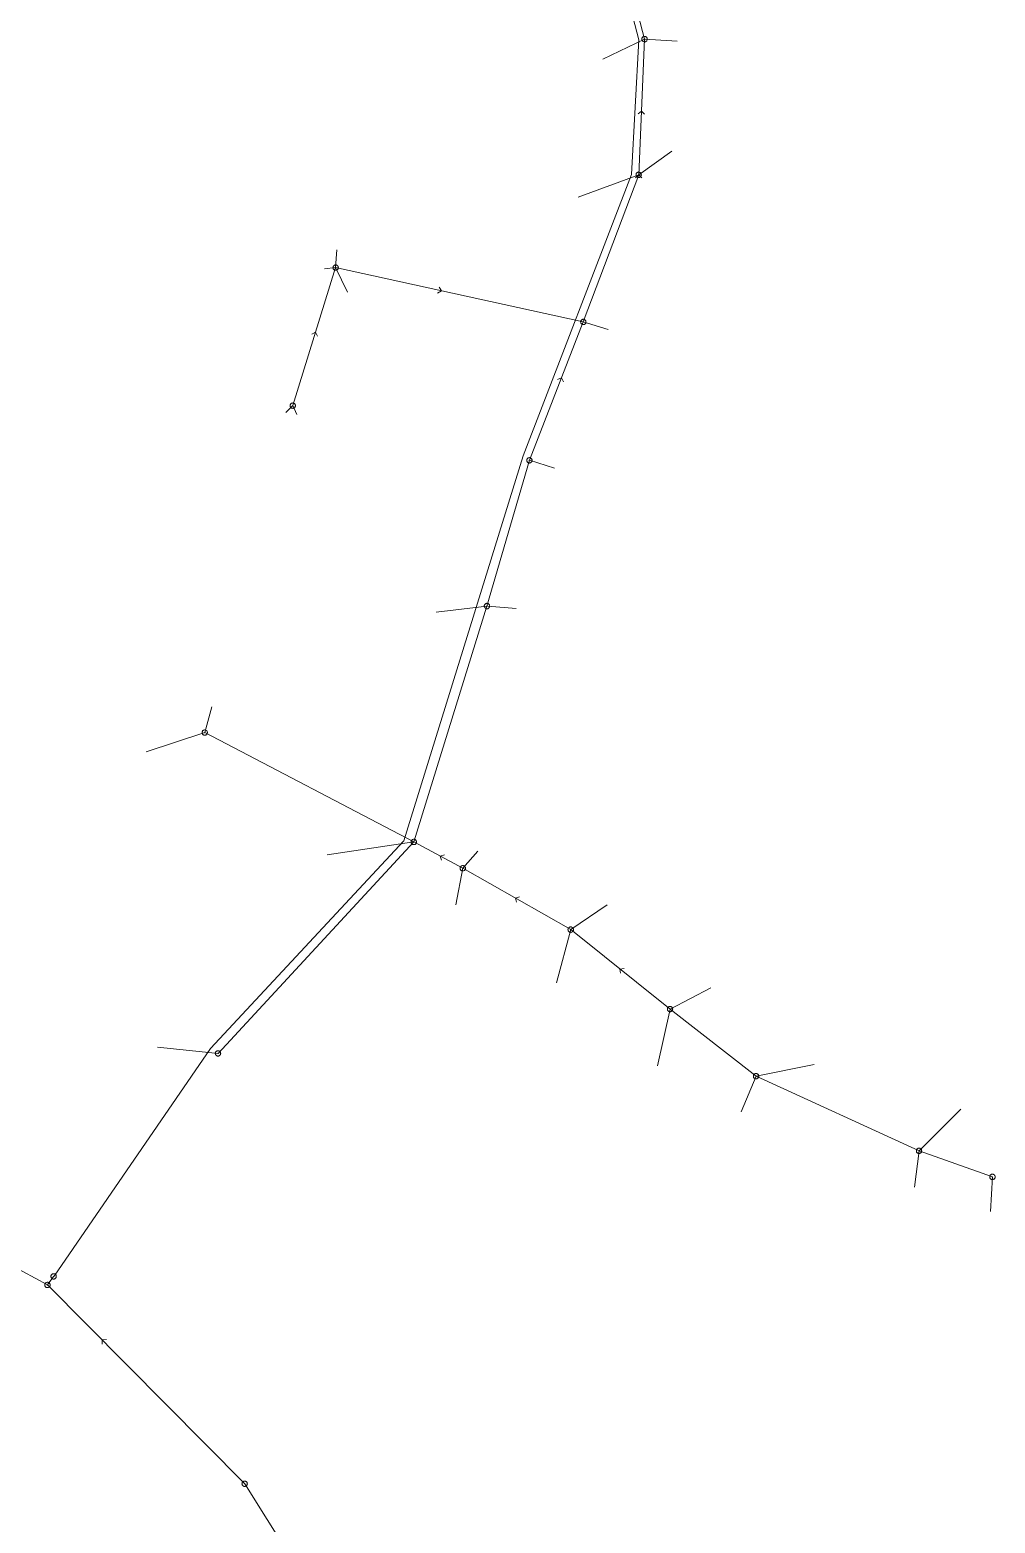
# Model space of a CAD drawing. Header units: metres. Extents: x 25504150 to 25508618, y 6694193 to 6702753.
# Drawn here: x 25507598.2 to 25507763.6, y 6699784.9 to 6700040.9 of the extents above; entities that cross this region are included whole.
import ezdxf

# ---------------------------------------------------------------- set-up
doc = ezdxf.new("R2010")
doc.units = ezdxf.units.M
for name, pattern in [('Paineviemariputket', [0]), ('Sewer_node', [0]), ('Viemariputket', [0]), ('Viemarivarusteet', [0])]:
    doc.linetypes.add(name, pattern=pattern)
for name, color, linetype, lineweight in [('Paineviemariputket', 7, 'Paineviemariputket', 0), ('Sewer_node', 7, 'Sewer_node', 0), ('Viemariputket', 7, 'Viemariputket', 0), ('Viemarivarusteet', 7, 'Viemarivarusteet', 0)]:
    doc.layers.add(name, color=color, linetype=linetype, lineweight=lineweight)

msp = doc.modelspace()

# ---------------------------------------------------------------- linework, layer by layer
at = {"layer": 'Paineviemariputket', "color": 1, "linetype": 'Continuous', "lineweight": 15, "flags": 128}
msp.add_lwpolyline([(25507602.35, 6699827.31), (25507629.14, 6699866.3), (25507662.29, 6699901.94), (25507682.75, 6699967.89), (25507701.31, 6700016.16), (25507702.57, 6700039.22), (25507692.34, 6700078.55), (25507688.44, 6700099.8)], dxfattribs=at)
at = {"layer": 'Sewer_node', "color": 46, "linetype": 'Continuous', "true_color": 0x7f5f00, "flags": 128}
for points, elevation in [([(25507703.98, 6700039.34), (25507703.97, 6700039.41), (25507703.96, 6700039.48), (25507703.93, 6700039.55), (25507703.89, 6700039.61), (25507703.85, 6700039.67), (25507703.79, 6700039.71), (25507703.73, 6700039.75), (25507703.66, 6700039.78), (25507703.59, 6700039.79), (25507703.52, 6700039.8), (25507703.45, 6700039.79), (25507703.38, 6700039.78), (25507703.31, 6700039.75), (25507703.25, 6700039.71), (25507703.19, 6700039.67), (25507703.15, 6700039.61), (25507703.11, 6700039.55), (25507703.08, 6700039.48), (25507703.07, 6700039.41), (25507703.06, 6700039.34), (25507703.07, 6700039.27), (25507703.08, 6700039.2), (25507703.11, 6700039.13), (25507703.15, 6700039.07), (25507703.19, 6700039.01), (25507703.25, 6700038.97), (25507703.31, 6700038.93), (25507703.38, 6700038.9), (25507703.45, 6700038.89), (25507703.52, 6700038.88), (25507703.59, 6700038.89), (25507703.66, 6700038.9), (25507703.73, 6700038.93), (25507703.79, 6700038.97), (25507703.85, 6700039.01), (25507703.89, 6700039.07), (25507703.93, 6700039.13), (25507703.96, 6700039.2), (25507703.97, 6700039.27)], 42.6), ([(25507702.98, 6700016.09), (25507702.97, 6700016.16), (25507702.96, 6700016.23), (25507702.93, 6700016.3), (25507702.89, 6700016.36), (25507702.85, 6700016.42), (25507702.79, 6700016.46), (25507702.73, 6700016.5), (25507702.66, 6700016.53), (25507702.59, 6700016.54), (25507702.52, 6700016.55), (25507702.45, 6700016.54), (25507702.38, 6700016.53), (25507702.31, 6700016.5), (25507702.25, 6700016.46), (25507702.19, 6700016.42), (25507702.15, 6700016.36), (25507702.11, 6700016.3), (25507702.08, 6700016.23), (25507702.07, 6700016.16), (25507702.06, 6700016.09), (25507702.07, 6700016.02), (25507702.08, 6700015.95), (25507702.11, 6700015.88), (25507702.15, 6700015.82), (25507702.19, 6700015.76), (25507702.25, 6700015.72), (25507702.31, 6700015.68), (25507702.38, 6700015.65), (25507702.45, 6700015.64), (25507702.52, 6700015.63), (25507702.59, 6700015.64), (25507702.66, 6700015.65), (25507702.73, 6700015.68), (25507702.79, 6700015.72), (25507702.85, 6700015.76), (25507702.89, 6700015.82), (25507702.93, 6700015.88), (25507702.96, 6700015.95), (25507702.97, 6700016.02)], 43.44), ([(25507651.05, 6700000.18), (25507651.04, 6700000.25), (25507651.03, 6700000.32), (25507651, 6700000.39), (25507650.96, 6700000.45), (25507650.92, 6700000.51), (25507650.86, 6700000.55), (25507650.8, 6700000.59), (25507650.73, 6700000.62), (25507650.66, 6700000.63), (25507650.59, 6700000.64), (25507650.52, 6700000.63), (25507650.45, 6700000.62), (25507650.38, 6700000.59), (25507650.32, 6700000.55), (25507650.26, 6700000.51), (25507650.22, 6700000.45), (25507650.18, 6700000.39), (25507650.15, 6700000.32), (25507650.14, 6700000.25), (25507650.13, 6700000.18), (25507650.14, 6700000.11), (25507650.15, 6700000.04), (25507650.18, 6699999.97), (25507650.22, 6699999.91), (25507650.26, 6699999.85), (25507650.32, 6699999.81), (25507650.38, 6699999.77), (25507650.45, 6699999.74), (25507650.52, 6699999.73), (25507650.59, 6699999.72), (25507650.66, 6699999.73), (25507650.73, 6699999.74), (25507650.8, 6699999.77), (25507650.86, 6699999.81), (25507650.92, 6699999.85), (25507650.96, 6699999.91), (25507651, 6699999.97), (25507651.03, 6700000.04), (25507651.04, 6700000.11)], 42.82), ([(25507693.49, 6699990.86), (25507693.48, 6699990.93), (25507693.47, 6699991), (25507693.44, 6699991.07), (25507693.4, 6699991.13), (25507693.36, 6699991.19), (25507693.3, 6699991.23), (25507693.24, 6699991.27), (25507693.17, 6699991.3), (25507693.1, 6699991.31), (25507693.03, 6699991.32), (25507692.96, 6699991.31), (25507692.89, 6699991.3), (25507692.82, 6699991.27), (25507692.76, 6699991.23), (25507692.7, 6699991.19), (25507692.66, 6699991.13), (25507692.62, 6699991.07), (25507692.59, 6699991), (25507692.58, 6699990.93), (25507692.57, 6699990.86), (25507692.58, 6699990.79), (25507692.59, 6699990.72), (25507692.62, 6699990.65), (25507692.66, 6699990.59), (25507692.7, 6699990.53), (25507692.76, 6699990.49), (25507692.82, 6699990.45), (25507692.89, 6699990.42), (25507692.96, 6699990.41), (25507693.03, 6699990.4), (25507693.1, 6699990.41), (25507693.17, 6699990.42), (25507693.24, 6699990.45), (25507693.3, 6699990.49), (25507693.36, 6699990.53), (25507693.4, 6699990.59), (25507693.44, 6699990.65), (25507693.47, 6699990.72), (25507693.48, 6699990.79)], 43.58), ([(25507643.7, 6699976.51), (25507643.69, 6699976.58), (25507643.68, 6699976.65), (25507643.65, 6699976.72), (25507643.61, 6699976.78), (25507643.57, 6699976.84), (25507643.51, 6699976.88), (25507643.45, 6699976.92), (25507643.38, 6699976.95), (25507643.31, 6699976.96), (25507643.24, 6699976.97), (25507643.17, 6699976.96), (25507643.1, 6699976.95), (25507643.03, 6699976.92), (25507642.97, 6699976.88), (25507642.91, 6699976.84), (25507642.87, 6699976.78), (25507642.83, 6699976.72), (25507642.8, 6699976.65), (25507642.79, 6699976.58), (25507642.78, 6699976.51), (25507642.79, 6699976.44), (25507642.8, 6699976.37), (25507642.83, 6699976.3), (25507642.87, 6699976.24), (25507642.91, 6699976.18), (25507642.97, 6699976.14), (25507643.03, 6699976.1), (25507643.1, 6699976.07), (25507643.17, 6699976.06), (25507643.24, 6699976.05), (25507643.31, 6699976.06), (25507643.38, 6699976.07), (25507643.45, 6699976.1), (25507643.51, 6699976.14), (25507643.57, 6699976.18), (25507643.61, 6699976.24), (25507643.65, 6699976.3), (25507643.68, 6699976.37), (25507643.69, 6699976.44)], 43.14), ([(25507684.25, 6699967.14), (25507684.24, 6699967.21), (25507684.23, 6699967.28), (25507684.2, 6699967.35), (25507684.16, 6699967.41), (25507684.12, 6699967.47), (25507684.06, 6699967.51), (25507684, 6699967.55), (25507683.93, 6699967.58), (25507683.86, 6699967.59), (25507683.79, 6699967.6), (25507683.72, 6699967.59), (25507683.65, 6699967.58), (25507683.58, 6699967.55), (25507683.52, 6699967.51), (25507683.46, 6699967.47), (25507683.42, 6699967.41), (25507683.38, 6699967.35), (25507683.35, 6699967.28), (25507683.34, 6699967.21), (25507683.33, 6699967.14), (25507683.34, 6699967.07), (25507683.35, 6699967), (25507683.38, 6699966.93), (25507683.42, 6699966.87), (25507683.46, 6699966.81), (25507683.52, 6699966.77), (25507683.58, 6699966.73), (25507683.65, 6699966.7), (25507683.72, 6699966.69), (25507683.79, 6699966.68), (25507683.86, 6699966.69), (25507683.93, 6699966.7), (25507684, 6699966.73), (25507684.06, 6699966.77), (25507684.12, 6699966.81), (25507684.16, 6699966.87), (25507684.2, 6699966.93), (25507684.23, 6699967), (25507684.24, 6699967.07)], 43.84), ([(25507676.99, 6699942.16), (25507676.98, 6699942.23), (25507676.97, 6699942.31), (25507676.94, 6699942.37), (25507676.9, 6699942.44), (25507676.85, 6699942.49), (25507676.8, 6699942.54), (25507676.73, 6699942.58), (25507676.67, 6699942.61), (25507676.59, 6699942.62), (25507676.52, 6699942.63), (25507676.45, 6699942.62), (25507676.37, 6699942.61), (25507676.31, 6699942.58), (25507676.24, 6699942.54), (25507676.19, 6699942.49), (25507676.14, 6699942.44), (25507676.1, 6699942.37), (25507676.07, 6699942.31), (25507676.06, 6699942.23), (25507676.05, 6699942.16), (25507676.06, 6699942.09), (25507676.07, 6699942.01), (25507676.1, 6699941.95), (25507676.14, 6699941.88), (25507676.19, 6699941.83), (25507676.24, 6699941.78), (25507676.31, 6699941.74), (25507676.37, 6699941.71), (25507676.45, 6699941.7), (25507676.52, 6699941.69), (25507676.59, 6699941.7), (25507676.67, 6699941.71), (25507676.73, 6699941.74), (25507676.8, 6699941.78), (25507676.85, 6699941.83), (25507676.9, 6699941.88), (25507676.94, 6699941.95), (25507676.97, 6699942.01), (25507676.98, 6699942.09)], 43.97), ([(25507628.62, 6699920.47), (25507628.61, 6699920.54), (25507628.6, 6699920.61), (25507628.57, 6699920.68), (25507628.53, 6699920.74), (25507628.49, 6699920.8), (25507628.43, 6699920.84), (25507628.37, 6699920.88), (25507628.3, 6699920.91), (25507628.23, 6699920.92), (25507628.16, 6699920.93), (25507628.09, 6699920.92), (25507628.02, 6699920.91), (25507627.95, 6699920.88), (25507627.89, 6699920.84), (25507627.83, 6699920.8), (25507627.79, 6699920.74), (25507627.75, 6699920.68), (25507627.72, 6699920.61), (25507627.71, 6699920.54), (25507627.7, 6699920.47), (25507627.71, 6699920.4), (25507627.72, 6699920.33), (25507627.75, 6699920.26), (25507627.79, 6699920.2), (25507627.83, 6699920.14), (25507627.89, 6699920.1), (25507627.95, 6699920.06), (25507628.02, 6699920.03), (25507628.09, 6699920.02), (25507628.16, 6699920.01), (25507628.23, 6699920.02), (25507628.3, 6699920.03), (25507628.37, 6699920.06), (25507628.43, 6699920.1), (25507628.49, 6699920.14), (25507628.53, 6699920.2), (25507628.57, 6699920.26), (25507628.6, 6699920.33), (25507628.61, 6699920.4)], 44.14), ([(25507664.44, 6699901.72), (25507664.43, 6699901.79), (25507664.42, 6699901.86), (25507664.39, 6699901.93), (25507664.35, 6699901.99), (25507664.31, 6699902.05), (25507664.25, 6699902.09), (25507664.19, 6699902.13), (25507664.12, 6699902.16), (25507664.05, 6699902.17), (25507663.98, 6699902.18), (25507663.91, 6699902.17), (25507663.84, 6699902.16), (25507663.77, 6699902.13), (25507663.71, 6699902.09), (25507663.65, 6699902.05), (25507663.61, 6699901.99), (25507663.57, 6699901.93), (25507663.54, 6699901.86), (25507663.53, 6699901.79), (25507663.52, 6699901.72), (25507663.53, 6699901.65), (25507663.54, 6699901.58), (25507663.57, 6699901.51), (25507663.61, 6699901.45), (25507663.65, 6699901.39), (25507663.71, 6699901.35), (25507663.77, 6699901.31), (25507663.84, 6699901.28), (25507663.91, 6699901.27), (25507663.98, 6699901.26), (25507664.05, 6699901.27), (25507664.12, 6699901.28), (25507664.19, 6699901.31), (25507664.25, 6699901.35), (25507664.31, 6699901.39), (25507664.35, 6699901.45), (25507664.39, 6699901.51), (25507664.42, 6699901.58), (25507664.43, 6699901.65)], 44.33), ([(25507672.84, 6699897.21), (25507672.83, 6699897.28), (25507672.82, 6699897.35), (25507672.79, 6699897.42), (25507672.75, 6699897.48), (25507672.71, 6699897.54), (25507672.65, 6699897.58), (25507672.59, 6699897.62), (25507672.52, 6699897.65), (25507672.45, 6699897.66), (25507672.38, 6699897.67), (25507672.31, 6699897.66), (25507672.24, 6699897.65), (25507672.17, 6699897.62), (25507672.11, 6699897.58), (25507672.05, 6699897.54), (25507672.01, 6699897.48), (25507671.97, 6699897.42), (25507671.94, 6699897.35), (25507671.93, 6699897.28), (25507671.92, 6699897.21), (25507671.93, 6699897.14), (25507671.94, 6699897.07), (25507671.97, 6699897), (25507672.01, 6699896.94), (25507672.05, 6699896.88), (25507672.11, 6699896.84), (25507672.17, 6699896.8), (25507672.24, 6699896.77), (25507672.31, 6699896.76), (25507672.38, 6699896.75), (25507672.45, 6699896.76), (25507672.52, 6699896.77), (25507672.59, 6699896.8), (25507672.65, 6699896.84), (25507672.71, 6699896.88), (25507672.75, 6699896.94), (25507672.79, 6699897), (25507672.82, 6699897.07), (25507672.83, 6699897.14)], 44.37), ([(25507691.34, 6699886.69), (25507691.33, 6699886.76), (25507691.32, 6699886.84), (25507691.29, 6699886.9), (25507691.25, 6699886.97), (25507691.2, 6699887.02), (25507691.15, 6699887.07), (25507691.08, 6699887.11), (25507691.02, 6699887.14), (25507690.94, 6699887.15), (25507690.87, 6699887.16), (25507690.8, 6699887.15), (25507690.72, 6699887.14), (25507690.66, 6699887.11), (25507690.59, 6699887.07), (25507690.54, 6699887.02), (25507690.49, 6699886.97), (25507690.45, 6699886.9), (25507690.42, 6699886.84), (25507690.41, 6699886.76), (25507690.4, 6699886.69), (25507690.41, 6699886.62), (25507690.42, 6699886.54), (25507690.45, 6699886.48), (25507690.49, 6699886.41), (25507690.54, 6699886.36), (25507690.59, 6699886.31), (25507690.66, 6699886.27), (25507690.72, 6699886.24), (25507690.8, 6699886.23), (25507690.87, 6699886.22), (25507690.94, 6699886.23), (25507691.02, 6699886.24), (25507691.08, 6699886.27), (25507691.15, 6699886.31), (25507691.2, 6699886.36), (25507691.25, 6699886.41), (25507691.29, 6699886.48), (25507691.32, 6699886.54), (25507691.33, 6699886.62)], 45.26), ([(25507708.35, 6699873.07), (25507708.34, 6699873.14), (25507708.33, 6699873.21), (25507708.3, 6699873.28), (25507708.26, 6699873.34), (25507708.22, 6699873.4), (25507708.16, 6699873.44), (25507708.1, 6699873.48), (25507708.03, 6699873.51), (25507707.96, 6699873.52), (25507707.89, 6699873.53), (25507707.82, 6699873.52), (25507707.75, 6699873.51), (25507707.68, 6699873.48), (25507707.62, 6699873.44), (25507707.56, 6699873.4), (25507707.52, 6699873.34), (25507707.48, 6699873.28), (25507707.45, 6699873.21), (25507707.44, 6699873.14), (25507707.43, 6699873.07), (25507707.44, 6699873), (25507707.45, 6699872.93), (25507707.48, 6699872.86), (25507707.52, 6699872.8), (25507707.56, 6699872.74), (25507707.62, 6699872.7), (25507707.68, 6699872.66), (25507707.75, 6699872.63), (25507707.82, 6699872.62), (25507707.89, 6699872.61), (25507707.96, 6699872.62), (25507708.03, 6699872.63), (25507708.1, 6699872.66), (25507708.16, 6699872.7), (25507708.22, 6699872.74), (25507708.26, 6699872.8), (25507708.3, 6699872.86), (25507708.33, 6699872.93), (25507708.34, 6699873)], 46.43), ([(25507630.89, 6699865.47), (25507630.88, 6699865.54), (25507630.87, 6699865.61), (25507630.84, 6699865.68), (25507630.8, 6699865.74), (25507630.76, 6699865.8), (25507630.7, 6699865.84), (25507630.64, 6699865.88), (25507630.57, 6699865.91), (25507630.5, 6699865.92), (25507630.43, 6699865.93), (25507630.36, 6699865.92), (25507630.29, 6699865.91), (25507630.22, 6699865.88), (25507630.16, 6699865.84), (25507630.1, 6699865.8), (25507630.06, 6699865.74), (25507630.02, 6699865.68), (25507629.99, 6699865.61), (25507629.98, 6699865.54), (25507629.97, 6699865.47), (25507629.98, 6699865.4), (25507629.99, 6699865.33), (25507630.02, 6699865.26), (25507630.06, 6699865.2), (25507630.1, 6699865.14), (25507630.16, 6699865.1), (25507630.22, 6699865.06), (25507630.29, 6699865.03), (25507630.36, 6699865.02), (25507630.43, 6699865.01), (25507630.5, 6699865.02), (25507630.57, 6699865.03), (25507630.64, 6699865.06), (25507630.7, 6699865.1), (25507630.76, 6699865.14), (25507630.8, 6699865.2), (25507630.84, 6699865.26), (25507630.87, 6699865.33), (25507630.88, 6699865.4)], 45.59), ([(25507723.09, 6699861.57), (25507723.08, 6699861.64), (25507723.07, 6699861.71), (25507723.04, 6699861.78), (25507723, 6699861.84), (25507722.96, 6699861.9), (25507722.9, 6699861.94), (25507722.84, 6699861.98), (25507722.77, 6699862.01), (25507722.7, 6699862.02), (25507722.63, 6699862.03), (25507722.56, 6699862.02), (25507722.49, 6699862.01), (25507722.42, 6699861.98), (25507722.36, 6699861.94), (25507722.3, 6699861.9), (25507722.26, 6699861.84), (25507722.22, 6699861.78), (25507722.19, 6699861.71), (25507722.18, 6699861.64), (25507722.17, 6699861.57), (25507722.18, 6699861.5), (25507722.19, 6699861.43), (25507722.22, 6699861.36), (25507722.26, 6699861.3), (25507722.3, 6699861.24), (25507722.36, 6699861.2), (25507722.42, 6699861.16), (25507722.49, 6699861.13), (25507722.56, 6699861.12), (25507722.63, 6699861.11), (25507722.7, 6699861.12), (25507722.77, 6699861.13), (25507722.84, 6699861.16), (25507722.9, 6699861.2), (25507722.96, 6699861.24), (25507723, 6699861.3), (25507723.04, 6699861.36), (25507723.07, 6699861.43), (25507723.08, 6699861.5)], 47.92), ([(25507751.02, 6699848.77), (25507751.01, 6699848.84), (25507751, 6699848.91), (25507750.97, 6699848.98), (25507750.93, 6699849.04), (25507750.89, 6699849.1), (25507750.83, 6699849.14), (25507750.77, 6699849.18), (25507750.7, 6699849.21), (25507750.63, 6699849.22), (25507750.56, 6699849.23), (25507750.49, 6699849.22), (25507750.42, 6699849.21), (25507750.35, 6699849.18), (25507750.29, 6699849.14), (25507750.23, 6699849.1), (25507750.19, 6699849.04), (25507750.15, 6699848.98), (25507750.12, 6699848.91), (25507750.11, 6699848.84), (25507750.1, 6699848.77), (25507750.11, 6699848.7), (25507750.12, 6699848.63), (25507750.15, 6699848.56), (25507750.19, 6699848.5), (25507750.23, 6699848.44), (25507750.29, 6699848.4), (25507750.35, 6699848.36), (25507750.42, 6699848.33), (25507750.49, 6699848.32), (25507750.56, 6699848.31), (25507750.63, 6699848.32), (25507750.7, 6699848.33), (25507750.77, 6699848.36), (25507750.83, 6699848.4), (25507750.89, 6699848.44), (25507750.93, 6699848.5), (25507750.97, 6699848.56), (25507751, 6699848.63), (25507751.01, 6699848.7)], 50.39), ([(25507763.6, 6699844.31), (25507763.59, 6699844.38), (25507763.58, 6699844.45), (25507763.55, 6699844.52), (25507763.51, 6699844.58), (25507763.47, 6699844.64), (25507763.41, 6699844.68), (25507763.35, 6699844.72), (25507763.28, 6699844.75), (25507763.21, 6699844.76), (25507763.14, 6699844.77), (25507763.07, 6699844.76), (25507763, 6699844.75), (25507762.93, 6699844.72), (25507762.87, 6699844.68), (25507762.81, 6699844.64), (25507762.77, 6699844.58), (25507762.73, 6699844.52), (25507762.7, 6699844.45), (25507762.69, 6699844.38), (25507762.68, 6699844.31), (25507762.69, 6699844.24), (25507762.7, 6699844.17), (25507762.73, 6699844.1), (25507762.77, 6699844.04), (25507762.81, 6699843.98), (25507762.87, 6699843.94), (25507762.93, 6699843.9), (25507763, 6699843.87), (25507763.07, 6699843.86), (25507763.14, 6699843.85), (25507763.21, 6699843.86), (25507763.28, 6699843.87), (25507763.35, 6699843.9), (25507763.41, 6699843.94), (25507763.47, 6699843.98), (25507763.51, 6699844.04), (25507763.55, 6699844.1), (25507763.58, 6699844.17), (25507763.59, 6699844.24)], 51.4), ([(25507601.66, 6699825.78), (25507601.65, 6699825.85), (25507601.64, 6699825.92), (25507601.61, 6699825.99), (25507601.57, 6699826.05), (25507601.53, 6699826.11), (25507601.47, 6699826.15), (25507601.41, 6699826.19), (25507601.34, 6699826.22), (25507601.27, 6699826.23), (25507601.2, 6699826.24), (25507601.13, 6699826.23), (25507601.06, 6699826.22), (25507600.99, 6699826.19), (25507600.93, 6699826.15), (25507600.87, 6699826.11), (25507600.83, 6699826.05), (25507600.79, 6699825.99), (25507600.76, 6699825.92), (25507600.75, 6699825.85), (25507600.74, 6699825.78), (25507600.75, 6699825.71), (25507600.76, 6699825.64), (25507600.79, 6699825.57), (25507600.83, 6699825.51), (25507600.87, 6699825.45), (25507600.93, 6699825.41), (25507600.99, 6699825.37), (25507601.06, 6699825.34), (25507601.13, 6699825.33), (25507601.2, 6699825.32), (25507601.27, 6699825.33), (25507601.34, 6699825.34), (25507601.41, 6699825.37), (25507601.47, 6699825.41), (25507601.53, 6699825.45), (25507601.57, 6699825.51), (25507601.61, 6699825.57), (25507601.64, 6699825.64), (25507601.65, 6699825.71)], 47.45), ([(25507602.72, 6699827.25), (25507602.71, 6699827.32), (25507602.7, 6699827.39), (25507602.67, 6699827.46), (25507602.63, 6699827.52), (25507602.59, 6699827.58), (25507602.53, 6699827.62), (25507602.47, 6699827.66), (25507602.4, 6699827.69), (25507602.33, 6699827.7), (25507602.26, 6699827.71), (25507602.19, 6699827.7), (25507602.12, 6699827.69), (25507602.05, 6699827.66), (25507601.99, 6699827.62), (25507601.93, 6699827.58), (25507601.89, 6699827.52), (25507601.85, 6699827.46), (25507601.82, 6699827.39), (25507601.81, 6699827.32), (25507601.8, 6699827.25), (25507601.81, 6699827.18), (25507601.82, 6699827.11), (25507601.85, 6699827.04), (25507601.89, 6699826.98), (25507601.93, 6699826.92), (25507601.99, 6699826.88), (25507602.05, 6699826.84), (25507602.12, 6699826.81), (25507602.19, 6699826.8), (25507602.26, 6699826.79), (25507602.33, 6699826.8), (25507602.4, 6699826.81), (25507602.47, 6699826.84), (25507602.53, 6699826.88), (25507602.59, 6699826.92), (25507602.63, 6699826.98), (25507602.67, 6699827.04), (25507602.7, 6699827.11), (25507602.71, 6699827.18)], 47.42), ([(25507635.46, 6699791.7), (25507635.45, 6699791.77), (25507635.44, 6699791.84), (25507635.41, 6699791.91), (25507635.37, 6699791.97), (25507635.33, 6699792.03), (25507635.27, 6699792.07), (25507635.21, 6699792.11), (25507635.14, 6699792.14), (25507635.07, 6699792.15), (25507635, 6699792.16), (25507634.93, 6699792.15), (25507634.86, 6699792.14), (25507634.79, 6699792.11), (25507634.73, 6699792.07), (25507634.67, 6699792.03), (25507634.63, 6699791.97), (25507634.59, 6699791.91), (25507634.56, 6699791.84), (25507634.55, 6699791.77), (25507634.54, 6699791.7), (25507634.55, 6699791.63), (25507634.56, 6699791.56), (25507634.59, 6699791.49), (25507634.63, 6699791.43), (25507634.67, 6699791.37), (25507634.73, 6699791.33), (25507634.79, 6699791.29), (25507634.86, 6699791.26), (25507634.93, 6699791.25), (25507635, 6699791.24), (25507635.07, 6699791.25), (25507635.14, 6699791.26), (25507635.21, 6699791.29), (25507635.27, 6699791.33), (25507635.33, 6699791.37), (25507635.37, 6699791.43), (25507635.41, 6699791.49), (25507635.44, 6699791.56), (25507635.45, 6699791.63)], 50.5)]:
    msp.add_lwpolyline(points, close=True, dxfattribs=dict(at, elevation=elevation))
for points in [[(25507703.5, 6700026.48), (25507702.99, 6700027.02), (25507702.44, 6700026.52)], [(25507703.03, 6700015.55), (25507702.52, 6700016.09), (25507701.97, 6700015.59)], [(25507668.07, 6699995.79), (25507668.7, 6699996.2), (25507668.3, 6699996.83)], [(25507647.5, 6699988.44), (25507647.15, 6699989.1), (25507646.49, 6699988.75)], [(25507689.62, 6699980.61), (25507689.31, 6699981.3), (25507688.63, 6699981)], [(25507669.22, 6699899.51), (25507668.51, 6699899.29), (25507668.72, 6699898.58)], [(25507682.12, 6699892.29), (25507681.39, 6699892.08), (25507681.59, 6699891.37)], [(25507700.05, 6699880.03), (25507699.31, 6699879.94), (25507699.39, 6699879.2)], [(25507611.32, 6699816.41), (25507610.57, 6699816.39), (25507610.58, 6699815.65)]]:
    msp.add_lwpolyline(points, dxfattribs=at)
at = {"layer": 'Viemariputket', "color": 1, "linetype": 'Continuous', "lineweight": 15}
for p, q in [((25507703.52, 6700039.34, 40.56), (25507693.26, 6700078.38, 39.13)), ((25507703.52, 6700039.34, 40.65), (25507696.4, 6700035.89, 40.72)), ((25507702.52, 6700016.09, 40.84), (25507703.52, 6700039.34, 40.58)), ((25507703.52, 6700039.34, 40.98), (25507709.13, 6700038.99, 41.02)), ((25507702.52, 6700016.09, 41.34), (25507708.18, 6700020.15, 41.38)), ((25507702.52, 6700016.09, 40.96), (25507692.12, 6700012.27, 40.98)), ((25507693.03, 6699990.86, 40.84), (25507702.52, 6700016.09, 40.85)), ((25507650.59, 6700000.18, 41.29), (25507650.79, 6700003.24)), ((25507643.24, 6699976.51), (25507650.59, 6700000.18, 41.19)), ((25507650.59, 6700000.18, 41.28), (25507648.66, 6699999.98)), ((25507693.03, 6699990.86, 41.01), (25507650.59, 6700000.18, 41.19)), ((25507650.59, 6700000.18, 41.41), (25507652.62, 6699995.98, 41.45)), ((25507683.79, 6699967.14), (25507693.03, 6699990.86)), ((25507693.03, 6699990.86), (25507697.29, 6699989.55)), ((25507643.24, 6699976.51), (25507642.06, 6699975.36)), ((25507643.24, 6699976.51), (25507643.92, 6699974.97)), ((25507676.52, 6699942.16), (25507683.79, 6699967.14)), ((25507683.79, 6699967.14), (25507688.07, 6699965.81)), ((25507663.98, 6699901.72), (25507676.52, 6699942.16)), ((25507676.52, 6699942.16), (25507667.84, 6699941.13)), ((25507676.65, 6699942.16), (25507681.55, 6699941.74)), ((25507628.16, 6699920.47, 42.58), (25507629.35, 6699924.9)), ((25507628.16, 6699920.47, 42.57), (25507618.13, 6699917.17)), ((25507663.98, 6699901.72), (25507628.16, 6699920.47, 42.53)), ((25507630.43, 6699865.47), (25507663.98, 6699901.72)), ((25507663.98, 6699901.72), (25507649.14, 6699899.52)), ((25507672.38, 6699897.21), (25507663.98, 6699901.72)), ((25507672.38, 6699897.21, 42.85), (25507674.95, 6699900.14, 44.42)), ((25507672.38, 6699897.21, 42.63), (25507671.17, 6699890.92, 42.69)), ((25507672.38, 6699897.21), (25507690.87, 6699886.69)), ((25507690.87, 6699886.69, 43.61), (25507697.11, 6699890.96, 43.61)), ((25507690.87, 6699886.69, 43.44), (25507688.41, 6699877.55, 43.53)), ((25507690.87, 6699886.69), (25507707.89, 6699873.07)), ((25507707.89, 6699873.07, 44.81), (25507714.87, 6699876.7, 44.88)), ((25507707.89, 6699873.07, 44.62), (25507705.72, 6699863.37, 44.72)), ((25507707.89, 6699873.07), (25507722.63, 6699861.57)), ((25507630.43, 6699865.47), (25507620.06, 6699866.57)), ((25507722.63, 6699861.57, 46.04), (25507732.61, 6699863.59, 46.13)), ((25507722.63, 6699861.57, 46.22), (25507720.1, 6699855.46, 46.28)), ((25507722.63, 6699861.57), (25507750.56, 6699848.77)), ((25507750.56, 6699848.77, 48.91), (25507757.72, 6699855.9, 50.01)), ((25507750.56, 6699848.77, 48.57), (25507749.79, 6699842.53, 48.63)), ((25507750.56, 6699848.77), (25507763.14, 6699844.31)), ((25507763.14, 6699844.31, 49.67), (25507762.83, 6699838.38, 49.72)), ((25507568.44, 6699843.47), (25507601.2, 6699825.78)), ((25507601.2, 6699825.78), (25507602.26, 6699827.25)), ((25507601.2, 6699825.78), (25507635, 6699791.7)), ((25507635, 6699791.7), (25507647.81, 6699771.31))]:
    msp.add_line(p, q, dxfattribs=at)
at = {"layer": 'Viemarivarusteet', "color": 1}
for p in [(25507703.52, 6700039.34, 42.6), (25507702.52, 6700016.09, 43.44), (25507650.59, 6700000.18, 42.82), (25507693.03, 6699990.86, 43.58), (25507643.24, 6699976.51, 43.14), (25507683.79, 6699967.14, 43.84), (25507676.52, 6699942.16, 43.97), (25507628.16, 6699920.47, 44.14), (25507663.98, 6699901.72, 44.33), (25507672.38, 6699897.21, 44.37), (25507690.87, 6699886.69, 45.26), (25507707.89, 6699873.07, 46.43), (25507630.43, 6699865.47, 45.59), (25507722.63, 6699861.57, 47.92), (25507750.56, 6699848.77, 50.39), (25507763.14, 6699844.31, 51.4), (25507602.26, 6699827.25, 47.42), (25507601.2, 6699825.78, 47.45), (25507635, 6699791.7, 50.5)]:
    msp.add_point(p, dxfattribs=at)

doc.saveas('drawing.dxf')
